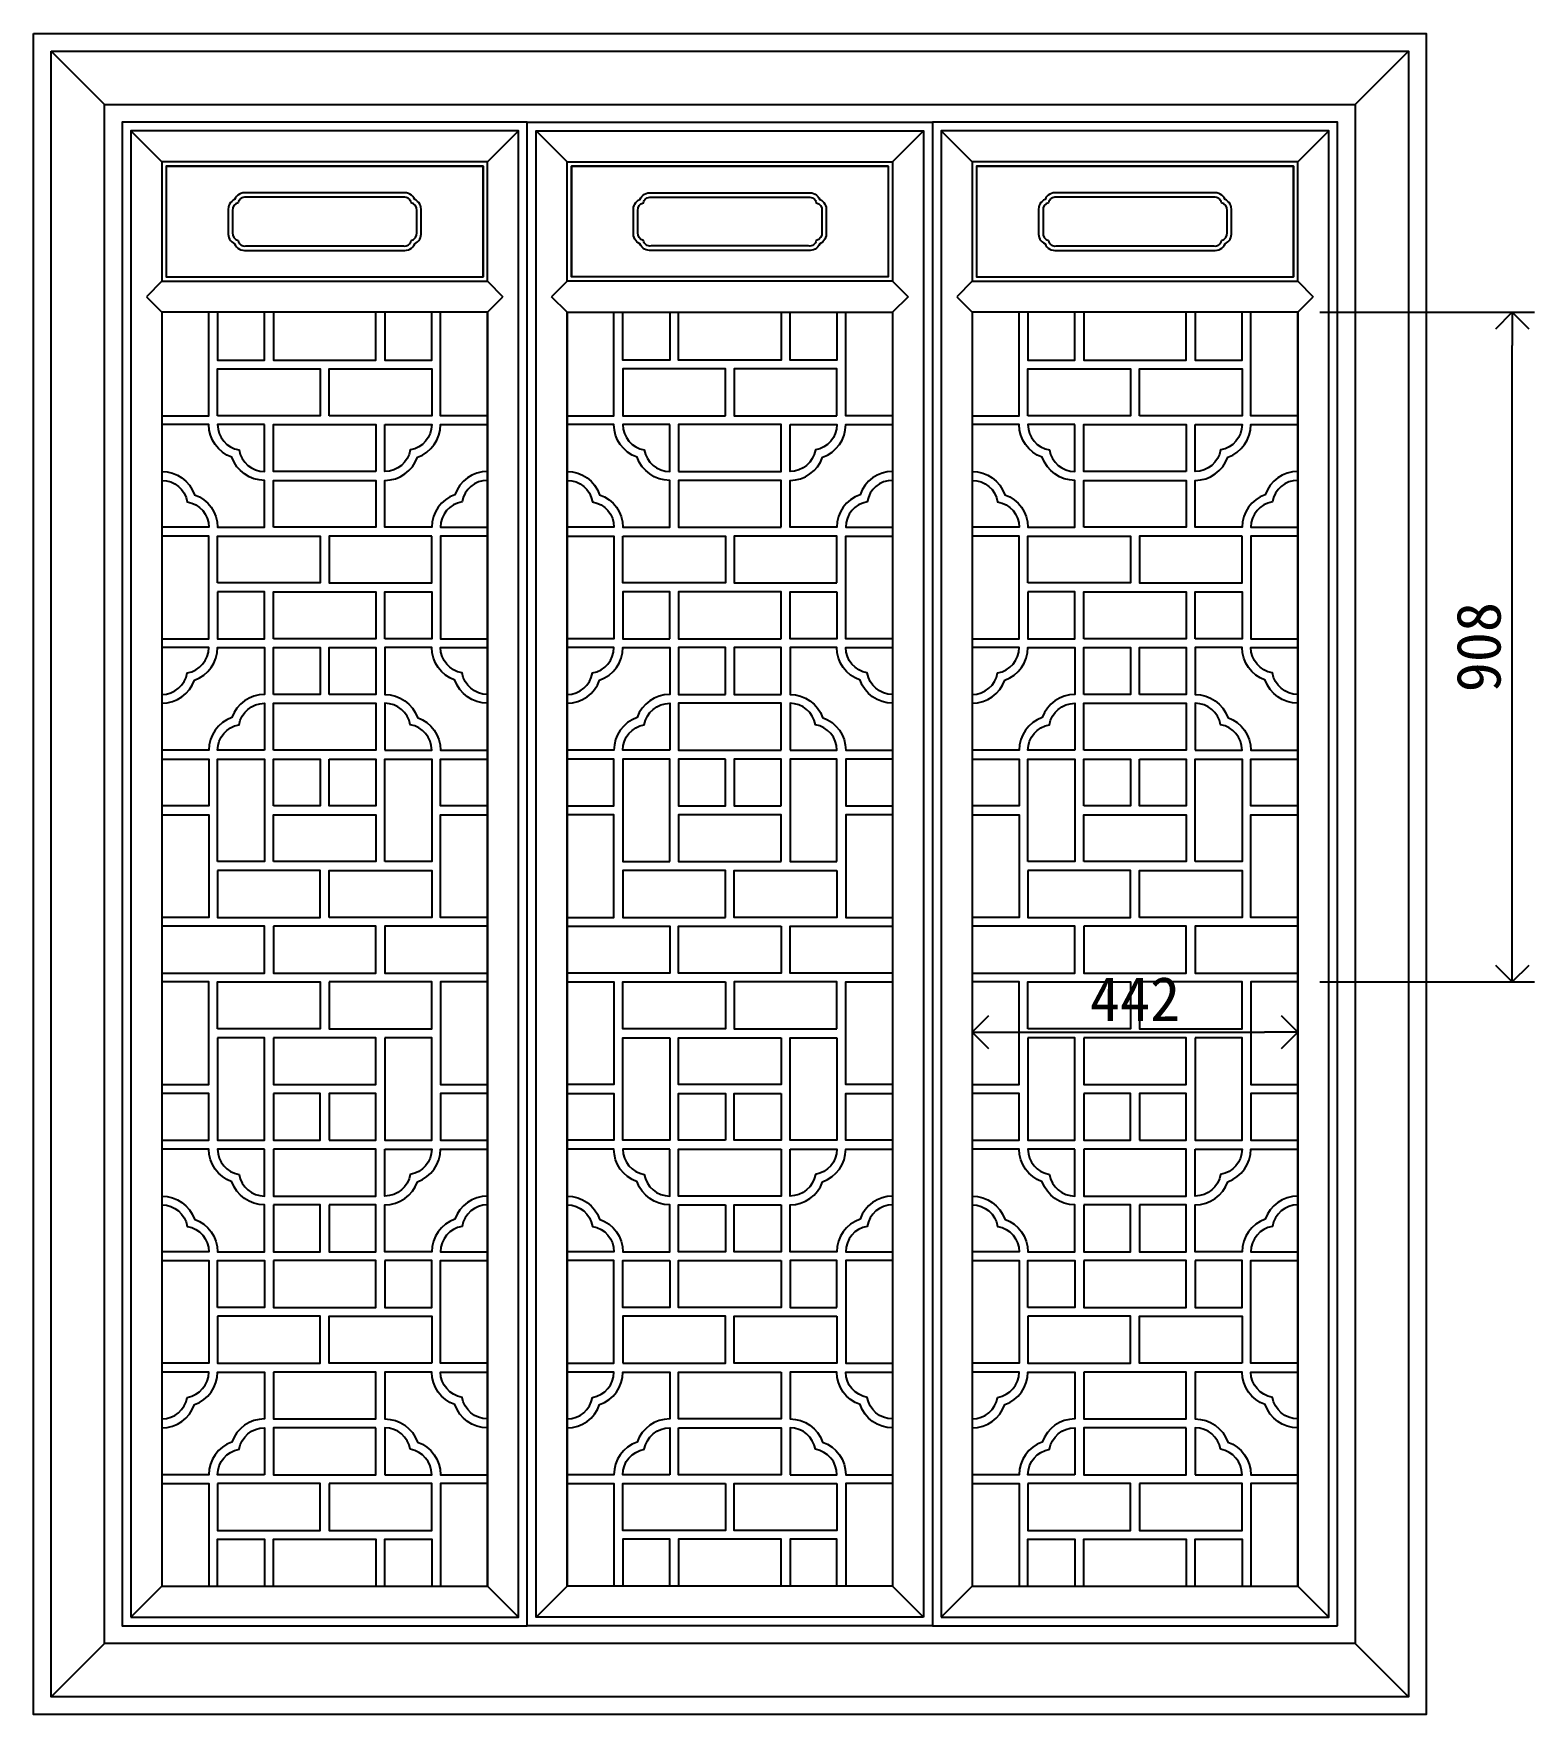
# Model space of a CAD drawing. Extents: x -66030 to 95157, y -13132 to 45879.
# Drawn here: x 58645 to 60680, y 12437 to 14717 of the extents above; entities that cross this region are included whole.
import ezdxf

# ---------------------------------------------------------------- set-up
doc = ezdxf.new("R2010")
doc.units = 0
doc.header["$LTSCALE"] = 100
doc.header["$MEASUREMENT"] = 0
doc.header["$PDMODE"] = 2
doc.header["$PDSIZE"] = -3
doc.layers.get('0').update_dxf_attribs({"linetype": 'CONTINUOUS'})
doc.layers.get('Defpoints').update_dxf_attribs({"linetype": 'CONTINUOUS'})
for name, color, linetype in [('3', 11, 'CONTINUOUS'), ('4', 121, 'CONTINUOUS'), ('7', 105, 'CONTINUOUS')]:
    doc.layers.add(name, color=color, linetype=linetype)
doc.styles.add('HZ', font='simhei.ttf')
doc.dimstyles.new('TEXT', dxfattribs={"dimscale": 8, "dimtxt": 2, "dimasz": 1.5, "dimexe": 1, "dimexo": 1, "dimgap": 0.5, "dimtad": 1, "dimdec": 0, "dimzin": 0, "dimdsep": 46, "dimtxsty": 'HZ', "dimblk": 'DOT', "dimblk1": 'OPEN90', "dimblk2": 'OPEN90', "dimsah": 1, "dimcen": 0, "dimclrd": 256, "dimclre": 256, "dimclrt": 7, "dimadec": 0, "dimazin": 0, "dimtfac": 0.5, "dimtdec": 0, "dimtmove": 2, "dimatfit": 3, "dimldrblk": 'OPEN90', "dimfxl": 1, "dimtolj": 1, "dimtzin": 0, "dimarcsym": 0})

# ---------------------------------------------------------------- blocks, each defined once
blk = doc.blocks.new('_OPEN90')
at = {"color": 0, "linetype": 'ByBlock'}
for p, q in [((0, 0), (-1, 0)), ((-0.5, 0.5), (0, 0)), ((0, 0), (-0.5, -0.5))]:
    blk.add_line(p, q, dxfattribs=at)
blk = doc.blocks.new('*D114')
at = {"layer": '3', "lineweight": -2, "transparency": 16777216}
for p, q in [((59917.8, 13400.9), (59917.8, 13332.8)), ((60359.4, 13400.9), (60359.4, 13332.8)), ((59962.8, 13362.8), (60314.4, 13362.8))]:
    blk.add_line(p, q, dxfattribs=at)
at = {"layer": 'Defpoints', "color": 0, "transparency": 16777216}
for p in [(59917.8, 13430.9), (60359.4, 13430.9), (60359.4, 13362.8)]:
    blk.add_point(p, dxfattribs=at)
at = {"layer": '3', "lineweight": -2, "transparency": 16777216, "xscale": 45, "yscale": 45, "zscale": 45, "rotation": 180}
blk.add_blockref('_OPEN90', (59917.8, 13362.8), dxfattribs=at)
at = {"layer": '3', "lineweight": -2, "transparency": 16777216, "xscale": 45, "yscale": 45, "zscale": 45}
blk.add_blockref('_OPEN90', (60359.4, 13362.8), dxfattribs=at)
at = {"layer": '3', "color": 7, "transparency": 16777216, "insert": (60138.6, 13407.8), "char_height": 60, "attachment_point": 5, "style": 'HZ'}
blk.add_mtext('\\A1;442', dxfattribs=at)
blk = doc.blocks.new('*D115')
at = {"layer": '3', "lineweight": -2, "transparency": 16777216}
for p, q in [((60389.4, 14339.3), (60680.3, 14339.3)), ((60650.3, 13475.9), (60650.3, 14294.3)), ((60389.4, 13430.9), (60680.3, 13430.9))]:
    blk.add_line(p, q, dxfattribs=at)
at = {"layer": 'Defpoints', "color": 0, "transparency": 16777216}
for p in [(60359.4, 14339.3), (60650.3, 14339.3), (60359.4, 13430.9)]:
    blk.add_point(p, dxfattribs=at)
at = {"layer": '3', "lineweight": -2, "transparency": 16777216, "xscale": 45, "yscale": 45, "zscale": 45}
for p, rotation in [((60650.3, 14339.3), 90), ((60650.3, 13430.9), 270)]:
    blk.add_blockref('_OPEN90', p, dxfattribs=dict(at, rotation=rotation))
at = {"layer": '3', "color": 7, "transparency": 16777216, "insert": (60605, 13885.1), "char_height": 60, "attachment_point": 5, "rotation": 90, "style": 'HZ'}
blk.add_mtext('\\A1;908', dxfattribs=at)

msp = doc.modelspace()

# ---------------------------------------------------------------- linework, layer by layer
at = {"layer": '3'}
for p, q in [((58668.6, 14693.3), (58740.6, 14621.3)), ((60509.4, 14693.3), (60437.4, 14621.3)), ((58776.6, 14585.3), (58818.6, 14543.3)), ((59260.2, 14543.3), (59302.2, 14585.3)), ((59368.2, 14543.3), (59326.2, 14585.3)), ((59851.8, 14585.3), (59809.8, 14543.3)), ((59875.8, 14585.3), (59917.8, 14543.3)), ((60359.4, 14543.3), (60401.4, 14585.3)), ((58824.6, 14537.3), (58824.6, 14387.3)), ((59254.2, 14537.3), (59254.2, 14387.3)), ((59374.2, 14537.3), (59374.2, 14387.3)), ((59803.8, 14537.3), (59803.8, 14387.3)), ((59923.8, 14537.3), (59923.8, 14387.3)), ((60353.4, 14537.3), (60353.4, 14387.3)), ((58818.6, 14381.3), (58797.6, 14360.3)), ((59260.2, 14381.3), (59281.2, 14360.3)), ((59368.2, 14381.3), (59347.2, 14360.3)), ((59809.8, 14381.3), (59830.8, 14360.3)), ((59917.8, 14381.3), (59896.8, 14360.3)), ((60359.4, 14381.3), (60380.4, 14360.3)), ((58797.6, 14360.3), (58818.6, 14339.3)), ((59260.2, 14339.3), (59281.2, 14360.3)), ((59368.2, 14339.3), (59347.2, 14360.3)), ((59830.8, 14360.3), (59809.8, 14339.3)), ((59896.8, 14360.3), (59917.8, 14339.3)), ((60359.4, 14339.3), (60380.4, 14360.3)), ((59260.2, 14339.3), (59260.2, 12611.3)), ((59368.2, 14339.3), (59368.2, 12611.3)), ((60359.4, 14339.3), (60359.4, 12611.3)), ((58818.6, 12611.3), (58776.6, 12569.3)), ((59260.2, 12611.3), (59302.2, 12569.3)), ((59368.2, 12611.3), (59326.2, 12569.3)), ((59809.8, 12611.3), (59851.8, 12569.3)), ((59917.8, 12611.3), (59875.8, 12569.3)), ((60359.4, 12611.3), (60401.4, 12569.3)), ((58740.6, 12533.3), (58668.6, 12461.3)), ((60437.4, 12533.3), (60509.4, 12461.3))]:
    msp.add_line(p, q, dxfattribs=at)
for points in [[(58668.6, 14693.3), (60509.4, 14693.3), (60509.4, 12461.3), (58668.6, 12461.3)], [(58740.6, 14621.3), (60437.4, 14621.3), (60437.4, 12533.3), (58740.6, 12533.3)], [(58894.2, 14198.9), (58894.2, 14262.5), (59033.4, 14262.5), (59033.4, 14198.9)], [(59045.4, 14198.9), (59045.4, 14262.5), (59184.6, 14262.5), (59184.6, 14198.9)], [(59583, 14198.9), (59583, 14262.5), (59443.8, 14262.5), (59443.8, 14198.9)], [(59734.2, 14198.9), (59734.2, 14262.5), (59595, 14262.5), (59595, 14198.9)], [(59993.4, 14198.9), (59993.4, 14262.5), (60132.6, 14262.5), (60132.6, 14198.9)], [(60144.6, 14198.9), (60144.6, 14262.5), (60283.8, 14262.5), (60283.8, 14198.9)], [(59109, 14123.3), (58969.8, 14123.3), (58969.8, 14186.9), (59109, 14186.9)], [(59519.4, 14123.3), (59658.6, 14123.3), (59658.6, 14186.9), (59519.4, 14186.9)], [(60208.2, 14123.3), (60069, 14123.3), (60069, 14186.9), (60208.2, 14186.9)], [(58969.8, 14047.7), (58969.8, 14111.3), (59109, 14111.3), (59109, 14047.7)], [(59658.6, 14047.7), (59658.6, 14111.3), (59519.4, 14111.3), (59519.4, 14047.7)], [(60069, 14047.7), (60069, 14111.3), (60208.2, 14111.3), (60208.2, 14047.7)], [(58894.2, 13972.1), (58894.2, 14035.7), (59033.4, 14035.7), (59033.4, 13972.1)], [(59184.6, 14035.7), (59045.4, 14035.7), (59045.4, 13972.1), (59184.6, 13972.1)], [(59443.8, 14035.7), (59583, 14035.7), (59583, 13972.1), (59443.8, 13972.1)], [(59734.2, 13972.1), (59734.2, 14035.7), (59595, 14035.7), (59595, 13972.1)], [(59993.4, 13972.1), (59993.4, 14035.7), (60132.6, 14035.7), (60132.6, 13972.1)], [(60283.8, 14035.7), (60144.6, 14035.7), (60144.6, 13972.1), (60283.8, 13972.1)], [(58894.2, 13960.1), (58894.2, 13896.5), (58957.8, 13896.5), (58957.8, 13960.1)], [(58969.8, 13896.5), (58969.8, 13960.1), (59109, 13960.1), (59109, 13896.5)], [(59121, 13896.5), (59121, 13960.1), (59184.6, 13960.1), (59184.6, 13896.5)], [(59507.4, 13896.5), (59507.4, 13960.1), (59443.8, 13960.1), (59443.8, 13896.5)], [(59658.6, 13896.5), (59658.6, 13960.1), (59519.4, 13960.1), (59519.4, 13896.5)], [(59734.2, 13960.1), (59734.2, 13896.5), (59670.6, 13896.5), (59670.6, 13960.1)], [(59993.4, 13960.1), (59993.4, 13896.5), (60057, 13896.5), (60057, 13960.1)], [(60069, 13896.5), (60069, 13960.1), (60208.2, 13960.1), (60208.2, 13896.5)], [(60220.2, 13896.5), (60220.2, 13960.1), (60283.8, 13960.1), (60283.8, 13896.5)], [(58969.8, 13820.9), (58969.8, 13884.5), (59033.4, 13884.5), (59033.4, 13820.9)], [(59045.4, 13820.9), (59045.4, 13884.5), (59109, 13884.5), (59109, 13820.9)], [(59583, 13820.9), (59583, 13884.5), (59519.4, 13884.5), (59519.4, 13820.9)], [(59658.6, 13820.9), (59658.6, 13884.5), (59595, 13884.5), (59595, 13820.9)], [(60069, 13820.9), (60069, 13884.5), (60132.6, 13884.5), (60132.6, 13820.9)], [(60144.6, 13820.9), (60144.6, 13884.5), (60208.2, 13884.5), (60208.2, 13820.9)], [(58969.8, 13745.3), (58969.8, 13808.9), (59109, 13808.9), (59109, 13745.3)], [(59658.6, 13745.3), (59658.6, 13808.9), (59519.4, 13808.9), (59519.4, 13745.3)], [(60069, 13745.3), (60069, 13808.9), (60208.2, 13808.9), (60208.2, 13745.3)], [(58894.2, 13594.1), (58894.2, 13733.3), (58957.8, 13733.3), (58957.8, 13594.1)], [(58969.8, 13669.7), (58969.8, 13733.3), (59033.4, 13733.3), (59033.4, 13669.7)], [(59045.4, 13733.3), (59109, 13733.3), (59109, 13669.7), (59045.4, 13669.7)], [(59121, 13594.1), (59121, 13733.3), (59184.6, 13733.3), (59184.6, 13594.1)], [(59507.4, 13594.1), (59507.4, 13733.3), (59443.8, 13733.3), (59443.8, 13594.1)], [(59583, 13733.3), (59519.4, 13733.3), (59519.4, 13669.7), (59583, 13669.7)], [(59658.6, 13669.7), (59658.6, 13733.3), (59595, 13733.3), (59595, 13669.7)], [(59734.2, 13594.1), (59734.2, 13733.3), (59670.6, 13733.3), (59670.6, 13594.1)], [(59993.4, 13594.1), (59993.4, 13733.3), (60057, 13733.3), (60057, 13594.1)], [(60069, 13669.7), (60069, 13733.3), (60132.6, 13733.3), (60132.6, 13669.7)], [(60144.6, 13733.3), (60208.2, 13733.3), (60208.2, 13669.7), (60144.6, 13669.7)], [(60220.2, 13594.1), (60220.2, 13733.3), (60283.8, 13733.3), (60283.8, 13594.1)], [(58969.8, 13594.1), (58969.8, 13657.7), (59109, 13657.7), (59109, 13594.1)], [(59658.6, 13594.1), (59658.6, 13657.7), (59519.4, 13657.7), (59519.4, 13594.1)], [(60069, 13594.1), (60069, 13657.7), (60208.2, 13657.7), (60208.2, 13594.1)], [(58894.2, 13582.1), (58894.2, 13518.5), (59033.4, 13518.5), (59033.4, 13582.1)], [(59045.4, 13518.5), (59045.4, 13582.1), (59184.6, 13582.1), (59184.6, 13518.5)], [(59583, 13518.5), (59583, 13582.1), (59443.8, 13582.1), (59443.8, 13518.5)], [(59734.2, 13582.1), (59734.2, 13518.5), (59595, 13518.5), (59595, 13582.1)], [(59993.4, 13582.1), (59993.4, 13518.5), (60132.6, 13518.5), (60132.6, 13582.1)], [(60144.6, 13518.5), (60144.6, 13582.1), (60283.8, 13582.1), (60283.8, 13518.5)], [(58969.8, 13506.5), (58969.8, 13442.9), (59109, 13442.9), (59109, 13506.5)], [(59658.6, 13506.5), (59658.6, 13442.9), (59519.4, 13442.9), (59519.4, 13506.5)], [(60069, 13506.5), (60069, 13442.9), (60208.2, 13442.9), (60208.2, 13506.5)], [(58894.2, 13367.3), (58894.2, 13430.9), (59033.4, 13430.9), (59033.4, 13367.3)], [(59045.4, 13430.9), (59045.4, 13367.3), (59184.6, 13367.3), (59184.6, 13430.9)], [(59583, 13430.9), (59583, 13367.3), (59443.8, 13367.3), (59443.8, 13430.9)], [(59734.2, 13367.3), (59734.2, 13430.9), (59595, 13430.9), (59595, 13367.3)], [(59993.4, 13367.3), (59993.4, 13430.9), (60132.6, 13430.9), (60132.6, 13367.3)], [(60144.6, 13430.9), (60144.6, 13367.3), (60283.8, 13367.3), (60283.8, 13430.9)], [(58894.2, 13355.3), (58894.2, 13216.1), (58957.8, 13216.1), (58957.8, 13355.3)], [(58969.8, 13355.3), (58969.8, 13291.7), (59109, 13291.7), (59109, 13355.3)], [(59121, 13355.3), (59121, 13216.1), (59184.6, 13216.1), (59184.6, 13355.3)], [(59507.4, 13355.3), (59507.4, 13216.1), (59443.8, 13216.1), (59443.8, 13355.3)], [(59658.6, 13355.3), (59658.6, 13291.7), (59519.4, 13291.7), (59519.4, 13355.3)], [(59734.2, 13355.3), (59734.2, 13216.1), (59670.6, 13216.1), (59670.6, 13355.3)], [(59993.4, 13355.3), (59993.4, 13216.1), (60057, 13216.1), (60057, 13355.3)], [(60069, 13355.3), (60069, 13291.7), (60208.2, 13291.7), (60208.2, 13355.3)], [(60220.2, 13355.3), (60220.2, 13216.1), (60283.8, 13216.1), (60283.8, 13355.3)], [(58969.8, 13279.7), (58969.8, 13216.1), (59033.4, 13216.1), (59033.4, 13279.7)], [(59045.4, 13216.1), (59109, 13216.1), (59109, 13279.7), (59045.4, 13279.7)], [(59583, 13216.1), (59519.4, 13216.1), (59519.4, 13279.7), (59583, 13279.7)], [(59658.6, 13279.7), (59658.6, 13216.1), (59595, 13216.1), (59595, 13279.7)], [(60069, 13279.7), (60069, 13216.1), (60132.6, 13216.1), (60132.6, 13279.7)], [(60144.6, 13216.1), (60208.2, 13216.1), (60208.2, 13279.7), (60144.6, 13279.7)], [(58969.8, 13204.1), (58969.8, 13140.5), (59109, 13140.5), (59109, 13204.1)], [(59658.6, 13204.1), (59658.6, 13140.5), (59519.4, 13140.5), (59519.4, 13204.1)], [(60069, 13204.1), (60069, 13140.5), (60208.2, 13140.5), (60208.2, 13204.1)], [(58969.8, 13128.5), (58969.8, 13064.9), (59033.4, 13064.9), (59033.4, 13128.5)], [(59045.4, 13128.5), (59045.4, 13064.9), (59109, 13064.9), (59109, 13128.5)], [(59583, 13128.5), (59583, 13064.9), (59519.4, 13064.9), (59519.4, 13128.5)], [(59658.6, 13128.5), (59658.6, 13064.9), (59595, 13064.9), (59595, 13128.5)], [(60069, 13128.5), (60069, 13064.9), (60132.6, 13064.9), (60132.6, 13128.5)], [(60144.6, 13128.5), (60144.6, 13064.9), (60208.2, 13064.9), (60208.2, 13128.5)], [(58894.2, 12989.3), (58894.2, 13052.9), (58957.8, 13052.9), (58957.8, 12989.3)], [(58969.8, 13052.9), (58969.8, 12989.3), (59109, 12989.3), (59109, 13052.9)], [(59121, 13052.9), (59121, 12989.3), (59184.6, 12989.3), (59184.6, 13052.9)], [(59507.4, 13052.9), (59507.4, 12989.3), (59443.8, 12989.3), (59443.8, 13052.9)], [(59658.6, 13052.9), (59658.6, 12989.3), (59519.4, 12989.3), (59519.4, 13052.9)], [(59734.2, 12989.3), (59734.2, 13052.9), (59670.6, 13052.9), (59670.6, 12989.3)], [(59993.4, 12989.3), (59993.4, 13052.9), (60057, 13052.9), (60057, 12989.3)], [(60069, 13052.9), (60069, 12989.3), (60208.2, 12989.3), (60208.2, 13052.9)], [(60220.2, 13052.9), (60220.2, 12989.3), (60283.8, 12989.3), (60283.8, 13052.9)], [(58894.2, 12977.3), (58894.2, 12913.7), (59033.4, 12913.7), (59033.4, 12977.3)], [(59184.6, 12913.7), (59045.4, 12913.7), (59045.4, 12977.3), (59184.6, 12977.3)], [(59443.8, 12913.7), (59583, 12913.7), (59583, 12977.3), (59443.8, 12977.3)], [(59734.2, 12977.3), (59734.2, 12913.7), (59595, 12913.7), (59595, 12977.3)], [(59993.4, 12977.3), (59993.4, 12913.7), (60132.6, 12913.7), (60132.6, 12977.3)], [(60283.8, 12913.7), (60144.6, 12913.7), (60144.6, 12977.3), (60283.8, 12977.3)], [(58969.8, 12901.7), (58969.8, 12838.1), (59109, 12838.1), (59109, 12901.7)], [(59658.6, 12901.7), (59658.6, 12838.1), (59519.4, 12838.1), (59519.4, 12901.7)], [(60069, 12901.7), (60069, 12838.1), (60208.2, 12838.1), (60208.2, 12901.7)], [(59109, 12826.1), (58969.8, 12826.1), (58969.8, 12762.5), (59109, 12762.5)], [(59519.4, 12826.1), (59658.6, 12826.1), (59658.6, 12762.5), (59519.4, 12762.5)], [(60208.2, 12826.1), (60069, 12826.1), (60069, 12762.5), (60208.2, 12762.5)], [(58894.2, 12750.5), (58894.2, 12686.9), (59033.4, 12686.9), (59033.4, 12750.5)], [(59045.4, 12750.5), (59045.4, 12686.9), (59184.6, 12686.9), (59184.6, 12750.5)], [(59583, 12750.5), (59583, 12686.9), (59443.8, 12686.9), (59443.8, 12750.5)], [(59734.2, 12750.5), (59734.2, 12686.9), (59595, 12686.9), (59595, 12750.5)], [(59993.4, 12750.5), (59993.4, 12686.9), (60132.6, 12686.9), (60132.6, 12750.5)], [(60144.6, 12750.5), (60144.6, 12686.9), (60283.8, 12686.9), (60283.8, 12750.5)]]:
    msp.add_lwpolyline(points, close=True, dxfattribs=at)
for points in [[(58824.6, 14537.3), (58824.6, 14387.3), (59254.2, 14387.3), (59254.2, 14537.3), (58824.6, 14537.3), (59254.2, 14537.3)], [(59803.8, 14537.3), (59803.8, 14387.3), (59374.2, 14387.3), (59374.2, 14537.3), (59803.8, 14537.3), (59374.2, 14537.3)], [(59923.8, 14537.3), (59923.8, 14387.3), (60353.4, 14387.3), (60353.4, 14537.3), (59923.8, 14537.3), (60353.4, 14537.3)], [(58818.6, 14198.9), (58882.2, 14198.9), (58882.2, 14338.1)], [(58894.2, 14338.1), (58894.2, 14274.5), (58957.8, 14274.5), (58957.8, 14338.1)], [(58969.8, 14338.1), (58969.8, 14274.5), (59109, 14274.5), (59109, 14338.1)], [(59121, 14338.1), (59121, 14274.5), (59184.6, 14274.5), (59184.6, 14338.1)], [(59260.2, 14198.9), (59196.6, 14198.9), (59196.6, 14338.1)], [(59368.2, 14198.9), (59431.8, 14198.9), (59431.8, 14338.1)], [(59507.4, 14338.1), (59507.4, 14274.5), (59443.8, 14274.5), (59443.8, 14338.1)], [(59658.6, 14338.1), (59658.6, 14274.5), (59519.4, 14274.5), (59519.4, 14338.1)], [(59734.2, 14338.1), (59734.2, 14274.5), (59670.6, 14274.5), (59670.6, 14338.1)], [(59809.8, 14198.9), (59746.2, 14198.9), (59746.2, 14338.1)], [(59917.8, 14198.9), (59981.4, 14198.9), (59981.4, 14338.1)], [(59993.4, 14338.1), (59993.4, 14274.5), (60057, 14274.5), (60057, 14338.1)], [(60069, 14338.1), (60069, 14274.5), (60208.2, 14274.5), (60208.2, 14338.1)], [(60220.2, 14338.1), (60220.2, 14274.5), (60283.8, 14274.5), (60283.8, 14338.1)], [(60359.4, 14198.9), (60295.8, 14198.9), (60295.8, 14338.1)], [(58818.6, 13896.5), (58882.2, 13896.5), (58882.2, 14035.7), (58818.6, 14035.7)], [(59260.2, 14035.7), (59196.6, 14035.7), (59196.6, 13896.5), (59260.2, 13896.5)], [(59368.2, 14035.7), (59431.8, 14035.7), (59431.8, 13896.5), (59368.2, 13896.5)], [(59809.8, 13896.5), (59746.2, 13896.5), (59746.2, 14035.7), (59809.8, 14035.7)], [(59917.8, 13896.5), (59981.4, 13896.5), (59981.4, 14035.7), (59917.8, 14035.7)], [(60359.4, 14035.7), (60295.8, 14035.7), (60295.8, 13896.5), (60359.4, 13896.5)], [(58818.6, 13733.3), (58882.2, 13733.3), (58882.2, 13669.7), (58818.6, 13669.7)], [(59260.2, 13669.7), (59196.6, 13669.7), (59196.6, 13733.3), (59260.2, 13733.3)], [(59368.2, 13669.7), (59431.8, 13669.7), (59431.8, 13733.3), (59368.2, 13733.3)], [(59809.8, 13733.3), (59746.2, 13733.3), (59746.2, 13669.7), (59809.8, 13669.7)], [(59917.8, 13733.3), (59981.4, 13733.3), (59981.4, 13669.7), (59917.8, 13669.7)], [(60359.4, 13669.7), (60295.8, 13669.7), (60295.8, 13733.3), (60359.4, 13733.3)], [(58818.6, 13657.7), (58882.2, 13657.7), (58882.2, 13518.5), (58818.6, 13518.5)], [(59260.2, 13518.5), (59196.6, 13518.5), (59196.6, 13657.7), (59260.2, 13657.7)], [(59368.2, 13518.5), (59431.8, 13518.5), (59431.8, 13657.7), (59368.2, 13657.7)], [(59809.8, 13657.7), (59746.2, 13657.7), (59746.2, 13518.5), (59809.8, 13518.5)], [(59917.8, 13657.7), (59981.4, 13657.7), (59981.4, 13518.5), (59917.8, 13518.5)], [(60359.4, 13518.5), (60295.8, 13518.5), (60295.8, 13657.7), (60359.4, 13657.7)], [(58818.6, 13442.9), (58957.8, 13442.9), (58957.8, 13506.5), (58818.6, 13506.5)], [(59260.2, 13506.5), (59121, 13506.5), (59121, 13442.9), (59260.2, 13442.9)], [(59368.2, 13506.5), (59507.4, 13506.5), (59507.4, 13442.9), (59368.2, 13442.9)], [(59809.8, 13442.9), (59670.6, 13442.9), (59670.6, 13506.5), (59809.8, 13506.5)], [(59917.8, 13442.9), (60057, 13442.9), (60057, 13506.5), (59917.8, 13506.5)], [(60359.4, 13506.5), (60220.2, 13506.5), (60220.2, 13442.9), (60359.4, 13442.9)], [(58818.6, 13291.7), (58882.2, 13291.7), (58882.2, 13430.9), (58818.6, 13430.9)], [(59260.2, 13430.9), (59196.6, 13430.9), (59196.6, 13291.7), (59260.2, 13291.7)], [(59368.2, 13430.9), (59431.8, 13430.9), (59431.8, 13291.7), (59368.2, 13291.7)], [(59809.8, 13291.7), (59746.2, 13291.7), (59746.2, 13430.9), (59809.8, 13430.9)], [(59917.8, 13291.7), (59981.4, 13291.7), (59981.4, 13430.9), (59917.8, 13430.9)], [(60359.4, 13430.9), (60295.8, 13430.9), (60295.8, 13291.7), (60359.4, 13291.7)], [(58818.6, 13216.1), (58882.2, 13216.1), (58882.2, 13279.7), (58818.6, 13279.7)], [(59260.2, 13279.7), (59196.6, 13279.7), (59196.6, 13216.1), (59260.2, 13216.1)], [(59368.2, 13279.7), (59431.8, 13279.7), (59431.8, 13216.1), (59368.2, 13216.1)], [(59809.8, 13216.1), (59746.2, 13216.1), (59746.2, 13279.7), (59809.8, 13279.7)], [(59917.8, 13216.1), (59981.4, 13216.1), (59981.4, 13279.7), (59917.8, 13279.7)], [(60359.4, 13279.7), (60295.8, 13279.7), (60295.8, 13216.1), (60359.4, 13216.1)], [(58818.6, 13052.9), (58882.2, 13052.9), (58882.2, 12913.7), (58818.6, 12913.7)], [(59260.2, 12913.7), (59196.6, 12913.7), (59196.6, 13052.9), (59260.2, 13052.9)], [(59368.2, 12913.7), (59431.8, 12913.7), (59431.8, 13052.9), (59368.2, 13052.9)], [(59809.8, 13052.9), (59746.2, 13052.9), (59746.2, 12913.7), (59809.8, 12913.7)], [(59917.8, 13052.9), (59981.4, 13052.9), (59981.4, 12913.7), (59917.8, 12913.7)], [(60359.4, 12913.7), (60295.8, 12913.7), (60295.8, 13052.9), (60359.4, 13052.9)], [(58818.6, 12750.5), (58882.2, 12750.5), (58882.2, 12611.3)], [(59260.2, 12750.5), (59196.6, 12750.5), (59196.6, 12611.3)], [(59368.2, 12750.5), (59431.8, 12750.5), (59431.8, 12611.3)], [(59809.8, 12750.5), (59746.2, 12750.5), (59746.2, 12611.3)], [(59917.8, 12750.5), (59981.4, 12750.5), (59981.4, 12611.3)], [(60359.4, 12750.5), (60295.8, 12750.5), (60295.8, 12611.3)], [(58894.2, 12611.3), (58894.2, 12674.9), (58957.8, 12674.9), (58957.8, 12611.3)], [(58969.8, 12611.3), (58969.8, 12674.9), (59109, 12674.9), (59109, 12611.3)], [(59121, 12611.3), (59121, 12674.9), (59184.6, 12674.9), (59184.6, 12611.3)], [(59507.4, 12611.3), (59507.4, 12674.9), (59443.8, 12674.9), (59443.8, 12611.3)], [(59658.6, 12611.3), (59658.6, 12674.9), (59519.4, 12674.9), (59519.4, 12611.3)], [(59734.2, 12611.3), (59734.2, 12674.9), (59670.6, 12674.9), (59670.6, 12611.3)], [(59993.4, 12611.3), (59993.4, 12674.9), (60057, 12674.9), (60057, 12611.3)], [(60069, 12611.3), (60069, 12674.9), (60208.2, 12674.9), (60208.2, 12611.3)], [(60220.2, 12611.3), (60220.2, 12674.9), (60283.8, 12674.9), (60283.8, 12611.3)]]:
    msp.add_lwpolyline(points, dxfattribs=at)
for points in [[(58933.1, 14423.3), (59145.7, 14423.3, 0.335501), (59161.5, 14432.2, 0.316647), (59170.2, 14447.7), (59170.2, 14477, 0.316647), (59161.5, 14492.5, 0.335501), (59145.7, 14501.3), (58933.1, 14501.3, 0.335501), (58917.3, 14492.5, 0.316647), (58908.6, 14477), (58908.6, 14447.7, 0.316647), (58917.3, 14432.2, 0.335501)], [(59695.3, 14423.3), (59482.7, 14423.3, -0.335501), (59466.9, 14432.2, -0.316647), (59458.2, 14447.7), (59458.2, 14477, -0.316647), (59466.9, 14492.5, -0.335501), (59482.7, 14501.3), (59695.3, 14501.3, -0.335501), (59711.1, 14492.5, -0.316647), (59719.8, 14477), (59719.8, 14447.7, -0.316647), (59711.1, 14432.2, -0.335501)], [(60032.3, 14423.3), (60244.9, 14423.3, 0.335501), (60260.7, 14432.2, 0.316647), (60269.4, 14447.7), (60269.4, 14477, 0.316647), (60260.7, 14492.5, 0.335501), (60244.9, 14501.3), (60032.3, 14501.3, 0.335501), (60016.5, 14492.5, 0.316647), (60007.8, 14477), (60007.8, 14447.7, 0.316647), (60016.5, 14432.2, 0.335501)], [(58932.6, 14429.3), (59146.2, 14429.3, 0.422543), (59156.6, 14436.8, 0.395832), (59164.2, 14447.3), (59164.2, 14477.3, 0.395832), (59156.6, 14487.8, 0.422543), (59146.2, 14495.3), (58932.6, 14495.3, 0.422543), (58922.2, 14487.8, 0.395832), (58914.6, 14477.3), (58914.6, 14447.3, 0.395832), (58922.2, 14436.8, 0.422543)], [(59695.8, 14429.3), (59482.2, 14429.3, -0.422543), (59471.8, 14436.8, -0.395832), (59464.2, 14447.3), (59464.2, 14477.3, -0.395832), (59471.8, 14487.8, -0.422543), (59482.2, 14495.3), (59695.8, 14495.3, -0.422543), (59706.2, 14487.8, -0.395832), (59713.8, 14477.3), (59713.8, 14447.3, -0.395832), (59706.2, 14436.8, -0.422543)], [(60031.8, 14429.3), (60245.4, 14429.3, 0.422543), (60255.8, 14436.8, 0.395832), (60263.4, 14447.3), (60263.4, 14477.3, 0.395832), (60255.8, 14487.8, 0.422543), (60245.4, 14495.3), (60031.8, 14495.3, 0.422543), (60021.4, 14487.8, 0.395832), (60013.8, 14477.3), (60013.8, 14447.3, 0.395832), (60021.4, 14436.8, 0.422543)], [(58957.8, 14186.9), (58894.2, 14186.9, 0.367646), (58923.4, 14152.6, 0.367646), (58957.8, 14123.3)], [(59121, 14186.9), (59184.6, 14186.9, -0.367646), (59155.4, 14152.6, -0.367646), (59121, 14123.3)], [(59507.4, 14186.9), (59443.8, 14186.9, 0.367646), (59473, 14152.6, 0.367646), (59507.4, 14123.3)], [(59670.6, 14186.9), (59734.2, 14186.9, -0.367646), (59705, 14152.6, -0.367646), (59670.6, 14123.3)], [(60057, 14186.9), (59993.4, 14186.9, 0.367646), (60022.6, 14152.6, 0.367646), (60057, 14123.3)], [(60220.2, 14186.9), (60283.8, 14186.9, -0.367646), (60254.6, 14152.6, -0.367646), (60220.2, 14123.3)], [(58957.8, 13745.3), (58894.2, 13745.3, -0.367646), (58923.4, 13779.7, -0.367646), (58957.8, 13808.9)], [(59121, 13745.3), (59184.6, 13745.3, 0.367646), (59155.4, 13779.7, 0.367646), (59121, 13808.9)], [(59507.4, 13745.3), (59443.8, 13745.3, -0.367646), (59473, 13779.7, -0.367646), (59507.4, 13808.9)], [(59670.6, 13745.3), (59734.2, 13745.3, 0.367646), (59705, 13779.7, 0.367646), (59670.6, 13808.9)], [(60057, 13745.3), (59993.4, 13745.3, -0.367646), (60022.6, 13779.7, -0.367646), (60057, 13808.9)], [(60220.2, 13745.3), (60283.8, 13745.3, 0.367646), (60254.6, 13779.7, 0.367646), (60220.2, 13808.9)], [(58957.8, 13204.1), (58894.2, 13204.1, 0.367646), (58923.4, 13169.8, 0.367646), (58957.8, 13140.5)], [(59121, 13204.1), (59184.6, 13204.1, -0.367646), (59155.4, 13169.8, -0.367646), (59121, 13140.5)], [(59507.4, 13204.1), (59443.8, 13204.1, 0.367646), (59473, 13169.8, 0.367646), (59507.4, 13140.5)], [(59670.6, 13204.1), (59734.2, 13204.1, -0.367646), (59705, 13169.8, -0.367646), (59670.6, 13140.5)], [(60057, 13204.1), (59993.4, 13204.1, 0.367646), (60022.6, 13169.8, 0.367646), (60057, 13140.5)], [(60220.2, 13204.1), (60283.8, 13204.1, -0.367646), (60254.6, 13169.8, -0.367646), (60220.2, 13140.5)], [(58957.8, 12762.5), (58894.2, 12762.5, -0.367646), (58923.4, 12796.9, -0.367646), (58957.8, 12826.1)], [(59121, 12762.5), (59184.6, 12762.5, 0.367646), (59155.4, 12796.9, 0.367646), (59121, 12826.1)], [(59507.4, 12762.5), (59443.8, 12762.5, -0.367646), (59473, 12796.9, -0.367646), (59507.4, 12826.1)], [(59670.6, 12762.5), (59734.2, 12762.5, 0.367646), (59705, 12796.9, 0.367646), (59670.6, 12826.1)], [(60057, 12762.5), (59993.4, 12762.5, -0.367646), (60022.6, 12796.9, -0.367646), (60057, 12826.1)], [(60220.2, 12762.5), (60283.8, 12762.5, 0.367646), (60254.6, 12796.9, 0.367646), (60220.2, 12826.1)]]:
    msp.add_lwpolyline(points, format="xyb", close=True, dxfattribs=at)
for points in [[(58818.6, 14123.3, -0.318891), (58862.8, 14091.9, -0.318891), (58894.2, 14047.7), (58957.8, 14047.7), (58957.8, 14111.3, -0.318891), (58913.6, 14142.7, -0.318891), (58882.2, 14186.9), (58818.6, 14186.9)], [(59260.2, 14123.3, 0.318891), (59216, 14091.9, 0.318891), (59184.6, 14047.7), (59121, 14047.7), (59121, 14111.3, 0.318891), (59165.2, 14142.7, 0.318891), (59196.6, 14186.9), (59260.2, 14186.9)], [(59368.2, 14123.3, -0.318891), (59412.4, 14091.9, -0.318891), (59443.8, 14047.7), (59507.4, 14047.7), (59507.4, 14111.3, -0.318891), (59463.2, 14142.7, -0.318891), (59431.8, 14186.9), (59368.2, 14186.9)], [(59809.8, 14123.3, 0.318891), (59765.6, 14091.9, 0.318891), (59734.2, 14047.7), (59670.6, 14047.7), (59670.6, 14111.3, 0.318891), (59714.8, 14142.7, 0.318891), (59746.2, 14186.9), (59809.8, 14186.9)], [(59917.8, 14123.3, -0.318891), (59962, 14091.9, -0.318891), (59993.4, 14047.7), (60057, 14047.7), (60057, 14111.3, -0.318891), (60012.8, 14142.7, -0.318891), (59981.4, 14186.9), (59917.8, 14186.9)], [(60359.4, 14123.3, 0.318891), (60315.2, 14091.9, 0.318891), (60283.8, 14047.7), (60220.2, 14047.7), (60220.2, 14111.3, 0.318891), (60264.4, 14142.7, 0.318891), (60295.8, 14186.9), (60359.4, 14186.9)], [(58818.6, 14111.3, -0.367646), (58853, 14082.1, -0.367646), (58882.2, 14047.7), (58818.6, 14047.7)], [(59260.2, 14111.3, 0.367646), (59225.8, 14082.1, 0.367646), (59196.6, 14047.7), (59260.2, 14047.7)], [(59368.2, 14111.3, -0.367646), (59402.6, 14082.1, -0.367646), (59431.8, 14047.7), (59368.2, 14047.7)], [(59809.8, 14111.3, 0.367646), (59775.4, 14082.1, 0.367646), (59746.2, 14047.7), (59809.8, 14047.7)], [(59917.8, 14111.3, -0.367646), (59952.2, 14082.1, -0.367646), (59981.4, 14047.7), (59917.8, 14047.7)], [(60359.4, 14111.3, 0.367646), (60325, 14082.1, 0.367646), (60295.8, 14047.7), (60359.4, 14047.7)], [(58818.6, 13808.9, 0.318891), (58862.8, 13840.3, 0.318891), (58894.2, 13884.5), (58957.8, 13884.5), (58957.8, 13820.9, 0.318891), (58913.6, 13789.5, 0.318891), (58882.2, 13745.3), (58818.6, 13745.3)], [(58818.6, 13820.9, 0.367646), (58853, 13850.2, 0.367646), (58882.2, 13884.5), (58818.6, 13884.5)], [(59260.2, 13808.9, -0.318891), (59216, 13840.3, -0.318891), (59184.6, 13884.5), (59121, 13884.5), (59121, 13820.9, -0.318891), (59165.2, 13789.5, -0.318891), (59196.6, 13745.3), (59260.2, 13745.3)], [(59260.2, 13820.9, -0.367646), (59225.8, 13850.2, -0.367646), (59196.6, 13884.5), (59260.2, 13884.5)], [(59368.2, 13808.9, 0.318891), (59412.4, 13840.3, 0.318891), (59443.8, 13884.5), (59507.4, 13884.5), (59507.4, 13820.9, 0.318891), (59463.2, 13789.5, 0.318891), (59431.8, 13745.3), (59368.2, 13745.3)], [(59368.2, 13820.9, 0.367646), (59402.6, 13850.2, 0.367646), (59431.8, 13884.5), (59368.2, 13884.5)], [(59809.8, 13808.9, -0.318891), (59765.6, 13840.3, -0.318891), (59734.2, 13884.5), (59670.6, 13884.5), (59670.6, 13820.9, -0.318891), (59714.8, 13789.5, -0.318891), (59746.2, 13745.3), (59809.8, 13745.3)], [(59809.8, 13820.9, -0.367646), (59775.4, 13850.2, -0.367646), (59746.2, 13884.5), (59809.8, 13884.5)], [(59917.8, 13808.9, 0.318891), (59962, 13840.3, 0.318891), (59993.4, 13884.5), (60057, 13884.5), (60057, 13820.9, 0.318891), (60012.8, 13789.5, 0.318891), (59981.4, 13745.3), (59917.8, 13745.3)], [(59917.8, 13820.9, 0.367646), (59952.2, 13850.2, 0.367646), (59981.4, 13884.5), (59917.8, 13884.5)], [(60359.4, 13808.9, -0.318891), (60315.2, 13840.3, -0.318891), (60283.8, 13884.5), (60220.2, 13884.5), (60220.2, 13820.9, -0.318891), (60264.4, 13789.5, -0.318891), (60295.8, 13745.3), (60359.4, 13745.3)], [(60359.4, 13820.9, -0.367646), (60325, 13850.2, -0.367646), (60295.8, 13884.5), (60359.4, 13884.5)], [(58818.6, 13140.5, -0.318891), (58862.8, 13109.1, -0.318891), (58894.2, 13064.9), (58957.8, 13064.9), (58957.8, 13128.5, -0.318891), (58913.6, 13159.9, -0.318891), (58882.2, 13204.1), (58818.6, 13204.1)], [(59260.2, 13140.5, 0.318891), (59216, 13109.1, 0.318891), (59184.6, 13064.9), (59121, 13064.9), (59121, 13128.5, 0.318891), (59165.2, 13159.9, 0.318891), (59196.6, 13204.1), (59260.2, 13204.1)], [(59368.2, 13140.5, -0.318891), (59412.4, 13109.1, -0.318891), (59443.8, 13064.9), (59507.4, 13064.9), (59507.4, 13128.5, -0.318891), (59463.2, 13159.9, -0.318891), (59431.8, 13204.1), (59368.2, 13204.1)], [(59809.8, 13140.5, 0.318891), (59765.6, 13109.1, 0.318891), (59734.2, 13064.9), (59670.6, 13064.9), (59670.6, 13128.5, 0.318891), (59714.8, 13159.9, 0.318891), (59746.2, 13204.1), (59809.8, 13204.1)], [(59917.8, 13140.5, -0.318891), (59962, 13109.1, -0.318891), (59993.4, 13064.9), (60057, 13064.9), (60057, 13128.5, -0.318891), (60012.8, 13159.9, -0.318891), (59981.4, 13204.1), (59917.8, 13204.1)], [(60359.4, 13140.5, 0.318891), (60315.2, 13109.1, 0.318891), (60283.8, 13064.9), (60220.2, 13064.9), (60220.2, 13128.5, 0.318891), (60264.4, 13159.9, 0.318891), (60295.8, 13204.1), (60359.4, 13204.1)], [(58818.6, 13128.5, -0.367646), (58853, 13099.3, -0.367646), (58882.2, 13064.9), (58818.6, 13064.9)], [(59260.2, 13128.5, 0.367646), (59225.8, 13099.3, 0.367646), (59196.6, 13064.9), (59260.2, 13064.9)], [(59368.2, 13128.5, -0.367646), (59402.6, 13099.3, -0.367646), (59431.8, 13064.9), (59368.2, 13064.9)], [(59809.8, 13128.5, 0.367646), (59775.4, 13099.3, 0.367646), (59746.2, 13064.9), (59809.8, 13064.9)], [(59917.8, 13128.5, -0.367646), (59952.2, 13099.3, -0.367646), (59981.4, 13064.9), (59917.8, 13064.9)], [(60359.4, 13128.5, 0.367646), (60325, 13099.3, 0.367646), (60295.8, 13064.9), (60359.4, 13064.9)], [(58818.6, 12826.1, 0.318891), (58862.8, 12857.5, 0.318891), (58894.2, 12901.7), (58957.8, 12901.7), (58957.8, 12838.1, 0.318891), (58913.6, 12806.7, 0.318891), (58882.2, 12762.5), (58818.6, 12762.5)], [(58818.6, 12838.1, 0.367646), (58853, 12867.4, 0.367646), (58882.2, 12901.7), (58818.6, 12901.7)], [(59260.2, 12826.1, -0.318891), (59216, 12857.5, -0.318891), (59184.6, 12901.7), (59121, 12901.7), (59121, 12838.1, -0.318891), (59165.2, 12806.7, -0.318891), (59196.6, 12762.5), (59260.2, 12762.5)], [(59260.2, 12838.1, -0.367646), (59225.8, 12867.4, -0.367646), (59196.6, 12901.7), (59260.2, 12901.7)], [(59368.2, 12826.1, 0.318891), (59412.4, 12857.5, 0.318891), (59443.8, 12901.7), (59507.4, 12901.7), (59507.4, 12838.1, 0.318891), (59463.2, 12806.7, 0.318891), (59431.8, 12762.5), (59368.2, 12762.5)], [(59368.2, 12838.1, 0.367646), (59402.6, 12867.4, 0.367646), (59431.8, 12901.7), (59368.2, 12901.7)], [(59809.8, 12826.1, -0.318891), (59765.6, 12857.5, -0.318891), (59734.2, 12901.7), (59670.6, 12901.7), (59670.6, 12838.1, -0.318891), (59714.8, 12806.7, -0.318891), (59746.2, 12762.5), (59809.8, 12762.5)], [(59809.8, 12838.1, -0.367646), (59775.4, 12867.4, -0.367646), (59746.2, 12901.7), (59809.8, 12901.7)], [(59917.8, 12826.1, 0.318891), (59962, 12857.5, 0.318891), (59993.4, 12901.7), (60057, 12901.7), (60057, 12838.1, 0.318891), (60012.8, 12806.7, 0.318891), (59981.4, 12762.5), (59917.8, 12762.5)], [(59917.8, 12838.1, 0.367646), (59952.2, 12867.4, 0.367646), (59981.4, 12901.7), (59917.8, 12901.7)], [(60359.4, 12826.1, -0.318891), (60315.2, 12857.5, -0.318891), (60283.8, 12901.7), (60220.2, 12901.7), (60220.2, 12838.1, -0.318891), (60264.4, 12806.7, -0.318891), (60295.8, 12762.5), (60359.4, 12762.5)], [(60359.4, 12838.1, -0.367646), (60325, 12867.4, -0.367646), (60295.8, 12901.7), (60359.4, 12901.7)]]:
    msp.add_lwpolyline(points, format="xyb", dxfattribs=at)
at = {"layer": '4'}
for points in [[(58644.6, 14717.3), (60533.4, 14717.3), (60533.4, 12437.3), (58644.6, 12437.3)], [(59314.2, 12557.3), (59314.2, 14597.3), (58764.6, 14597.3), (58764.6, 12557.3)], [(59314.2, 12557.3), (59314.2, 14597.3), (59863.8, 14597.3), (59863.8, 12557.3)], [(60413.4, 12557.3), (60413.4, 14597.3), (59863.8, 14597.3), (59863.8, 12557.3)], [(58776.6, 12569.3), (59302.2, 12569.3), (59302.2, 14585.3), (58776.6, 14585.3), (58776.6, 12569.3)], [(59851.8, 12569.3), (59326.2, 12569.3), (59326.2, 14585.3), (59851.8, 14585.3), (59851.8, 12569.3)], [(59875.8, 12569.3), (60401.4, 12569.3), (60401.4, 14585.3), (59875.8, 14585.3), (59875.8, 12569.3)]]:
    msp.add_lwpolyline(points, close=True, dxfattribs=at)
at = {"layer": '7'}
for points in [[(59260.2, 14543.3), (58818.6, 14543.3), (58818.6, 14381.3), (59260.2, 14381.3)], [(59368.2, 14543.3), (59809.8, 14543.3), (59809.8, 14381.3), (59368.2, 14381.3)], [(60359.4, 14543.3), (59917.8, 14543.3), (59917.8, 14381.3), (60359.4, 14381.3)], [(58818.6, 14339.3), (58818.6, 12611.3), (59260.2, 12611.3), (59260.2, 14339.3)], [(59809.8, 14339.3), (59809.8, 12611.3), (59368.2, 12611.3), (59368.2, 14339.3)], [(59917.8, 14339.3), (59917.8, 12611.3), (60359.4, 12611.3), (60359.4, 14339.3)]]:
    msp.add_lwpolyline(points, close=True, dxfattribs=at)

# ---------------------------------------------------------------- dimensions: what is measured, and where the dimension line sits
at = {"layer": '3'}
dim = msp.add_linear_dim(base=(60650.3, 14339.3), p1=(60359.4, 13430.9), p2=(60359.4, 14339.3), angle=90, dimstyle='TEXT', override={"dimscale": 30}, dxfattribs=at)
dim.commit()
dim.dimension.update_dxf_attribs({"geometry": '*D115', "text_midpoint": (60605, 13885.1)})
dim = msp.add_linear_dim(base=(60359.4, 13362.8), p1=(59917.8, 13430.9), p2=(60359.4, 13430.9), dimstyle='TEXT', override={"dimscale": 30}, dxfattribs=at)
dim.commit()
dim.dimension.update_dxf_attribs({"geometry": '*D114', "text_midpoint": (60138.6, 13407.8)})

doc.saveas('drawing.dxf')
